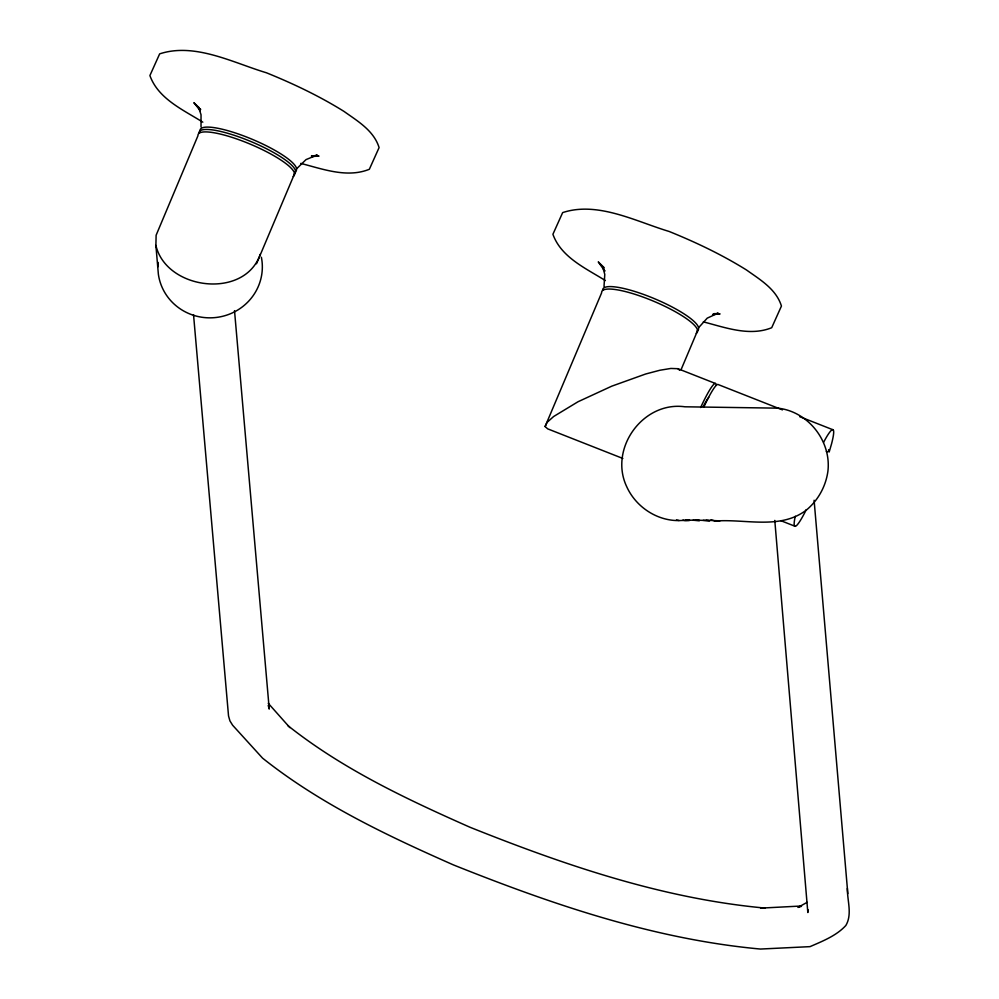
<?xml version="1.0" encoding="UTF-8"?>
<svg xmlns="http://www.w3.org/2000/svg" width="999" height="999" viewBox="0 0 999 999"><rect width="100%" height="100%" fill="white"/><g stroke="black" fill="none" stroke-linecap="round" stroke-linejoin="round"><path stroke-width="1.5" d="M261.388 257.267A52.235 50.662 -4.9 0 1 218.569 317.133A52.235 50.662 -4.9 0 1 158.366 274.188L155.894 245.417L156.119 235.252L197.952 135.727A52.235 11.326 22.9 0 1 251.473 144.655A52.235 11.326 22.9 0 1 293.182 176.398M201.024 126.948L201.036 114.748L198.476 106.993L200.225 110.552M808.303 909.939L807.829 912.524L774.787 520.404M604.008 286.513L604.782 274.388L602.597 266.558L604.857 271.166L598.264 261.9L604.245 267.732M826.373 451.61L829.282 451.648L831.543 443.881A51.886 5.757 -68.5 0 0 823.601 442.307M155.894 245.417C166.358 290.122 244.718 299.7 260.277 254.245M256.506 263.773L294.555 173.764M622.852 458.454L547.689 428.858L545.104 426.536L601.623 292.832A51.886 11.251 22.9 0 1 654.795 301.71A51.886 11.251 22.9 0 1 696.228 333.241M681.093 369.63L697.589 330.619M545.104 426.536L547.127 422.327L553.633 416.521L578.021 401.748L611.725 386.188L645.716 373.988L659.914 370.242L670.891 368.444L677.921 368.706L715.334 383.441M806.255 509.64L804.994 512.212A51.886 5.757 -68.5 0 1 795.279 516.271M699.1 327.135L707.23 318.144L718.231 313.099L712.599 314.523L720.079 313.936L714.235 313.624M297.34 168.082L306.044 159.59L317.295 155.02L311.501 156.481L319.031 156.106L311.526 155.707M807.13 902.334L797.939 907.429L801.51 906.318M801.198 906.018L760.601 908.128L764.922 908.066C662.737 898.688 564.735 865.134 469.98 827.247C406.306 799.025 342.57 769.068 287.724 725.486M710.976 519.817L715.247 521.028L719.917 520.866L706.206 520.217M715.247 521.028C745.491 518.656 780.781 530.219 806.942 509.602C818.393 499.812 825.823 486.188 827.909 471.278C831.468 441.046 808.166 411.401 777.796 408.154L684.927 406.793C643.131 400.924 608.716 448.526 626.635 486.513C636.051 507.542 658.478 522.015 681.643 520.467C684.265 520.454 686.887 520.354 689.51 520.417C687.3 520.417 685.014 520.941 682.929 520.029M676.473 519.93L679.083 520.504M696.066 520.067L709.777 520.716L703.196 520.317M685.913 519.917L699.637 520.566L693.056 520.167M300.774 163.399C322.777 169.043 347.09 178.272 369.343 169.281L379.096 147.59C373.826 130.594 357.679 121.154 344.006 111.413C319.418 96.091 293.219 83.629 266.396 72.765C233.117 62.787 194.793 42.27 159.653 53.871L149.9 75.562C158.267 98.901 183.179 109.803 202.809 122.165M703.333 321.865C725.262 327.485 749.512 336.688 771.703 327.722L781.443 306.044C776.198 289.098 760.102 279.683 746.465 269.967C721.952 254.695 695.828 242.257 669.08 231.443C635.901 221.491 597.689 201.024 562.662 212.6L552.909 234.278C561.201 257.442 585.876 268.319 605.369 280.569M782.454 409.877L717.856 384.428A51.886 5.757 -68.5 0 0 703.771 407.167M799.675 416.658L832.691 429.657M780.793 520.654L795.142 526.311M200.724 109.39L198.376 107.705L200.162 108.991M677.921 368.706L679.645 370.254M197.977 106.643L193.881 102.647L200.175 110.614M268.244 703.296L289.872 727.622M828.571 449.675L829.282 451.648M268.194 705.394L269.243 709.078L234.515 310.664M847.364 888.423C847.202 900.648 852.472 914.235 845.866 925.461C836.513 935.726 822.489 941.208 810.014 946.64L760.451 949.05C654.108 939.297 552.11 904.37 453.509 864.947C386.725 835.426 320.005 803.845 262.55 758.129L232.617 725.224L229.932 720.878L228.534 715.958L193.531 314.648M814.098 500.249L847.814 893.63M602.659 290.384A51.886 11.251 22.9 0 1 655.831 299.263A51.886 11.251 22.9 0 1 697.265 330.794M700.624 407.53A51.886 5.757 -68.5 0 1 716.283 385.114M703.121 406.63A38.099 4.233 -68.5 0 1 708.716 397.465M157.904 266.833A52.235 50.662 -4.9 0 1 158.154 262.412M198.988 133.279A52.235 11.326 22.9 0 1 252.51 142.208A52.235 11.326 22.9 0 1 294.218 173.951M199.987 130.906A52.235 11.326 22.9 0 1 253.509 139.848A52.235 11.326 22.9 0 1 295.217 171.591"/></g></svg>
